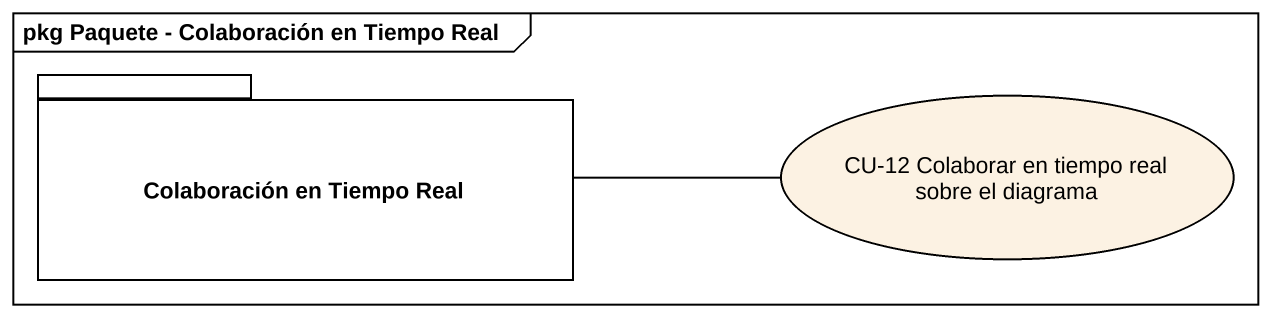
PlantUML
@startuml
mainframe pkg Paquete - Colaboración en Tiempo Real
package "Colaboración en Tiempo Real" as Colaboración_en_Tiempo_Real {
}
usecase "CU-12 Colaborar en tiempo real sobre el diagrama" as CU_12_Colaborar_en_tiempo
Colaboración_en_Tiempo_Real -right- CU_12_Colaborar_en_tiempo
@enduml
